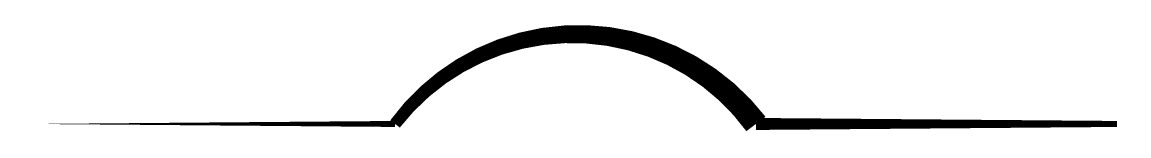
# Model space of a CAD drawing. Header units: metres. Extents: x -0.1 to 9.1, y -0.1 to 0.85.
import ezdxf

# ---------------------------------------------------------------- set-up
doc = ezdxf.new("R2010")
doc.units = ezdxf.units.M

msp = doc.modelspace()

# ---------------------------------------------------------------- linework, layer by layer
msp.add_lwpolyline([(0, 0, 0, 0.05, 0), (3, 0, 0.1, 0.2, -0.5), (6, 0, 0.1, 0.05, 0), (9, 0, 0, 0, 0)], format="xyseb")

doc.saveas('drawing.dxf')
